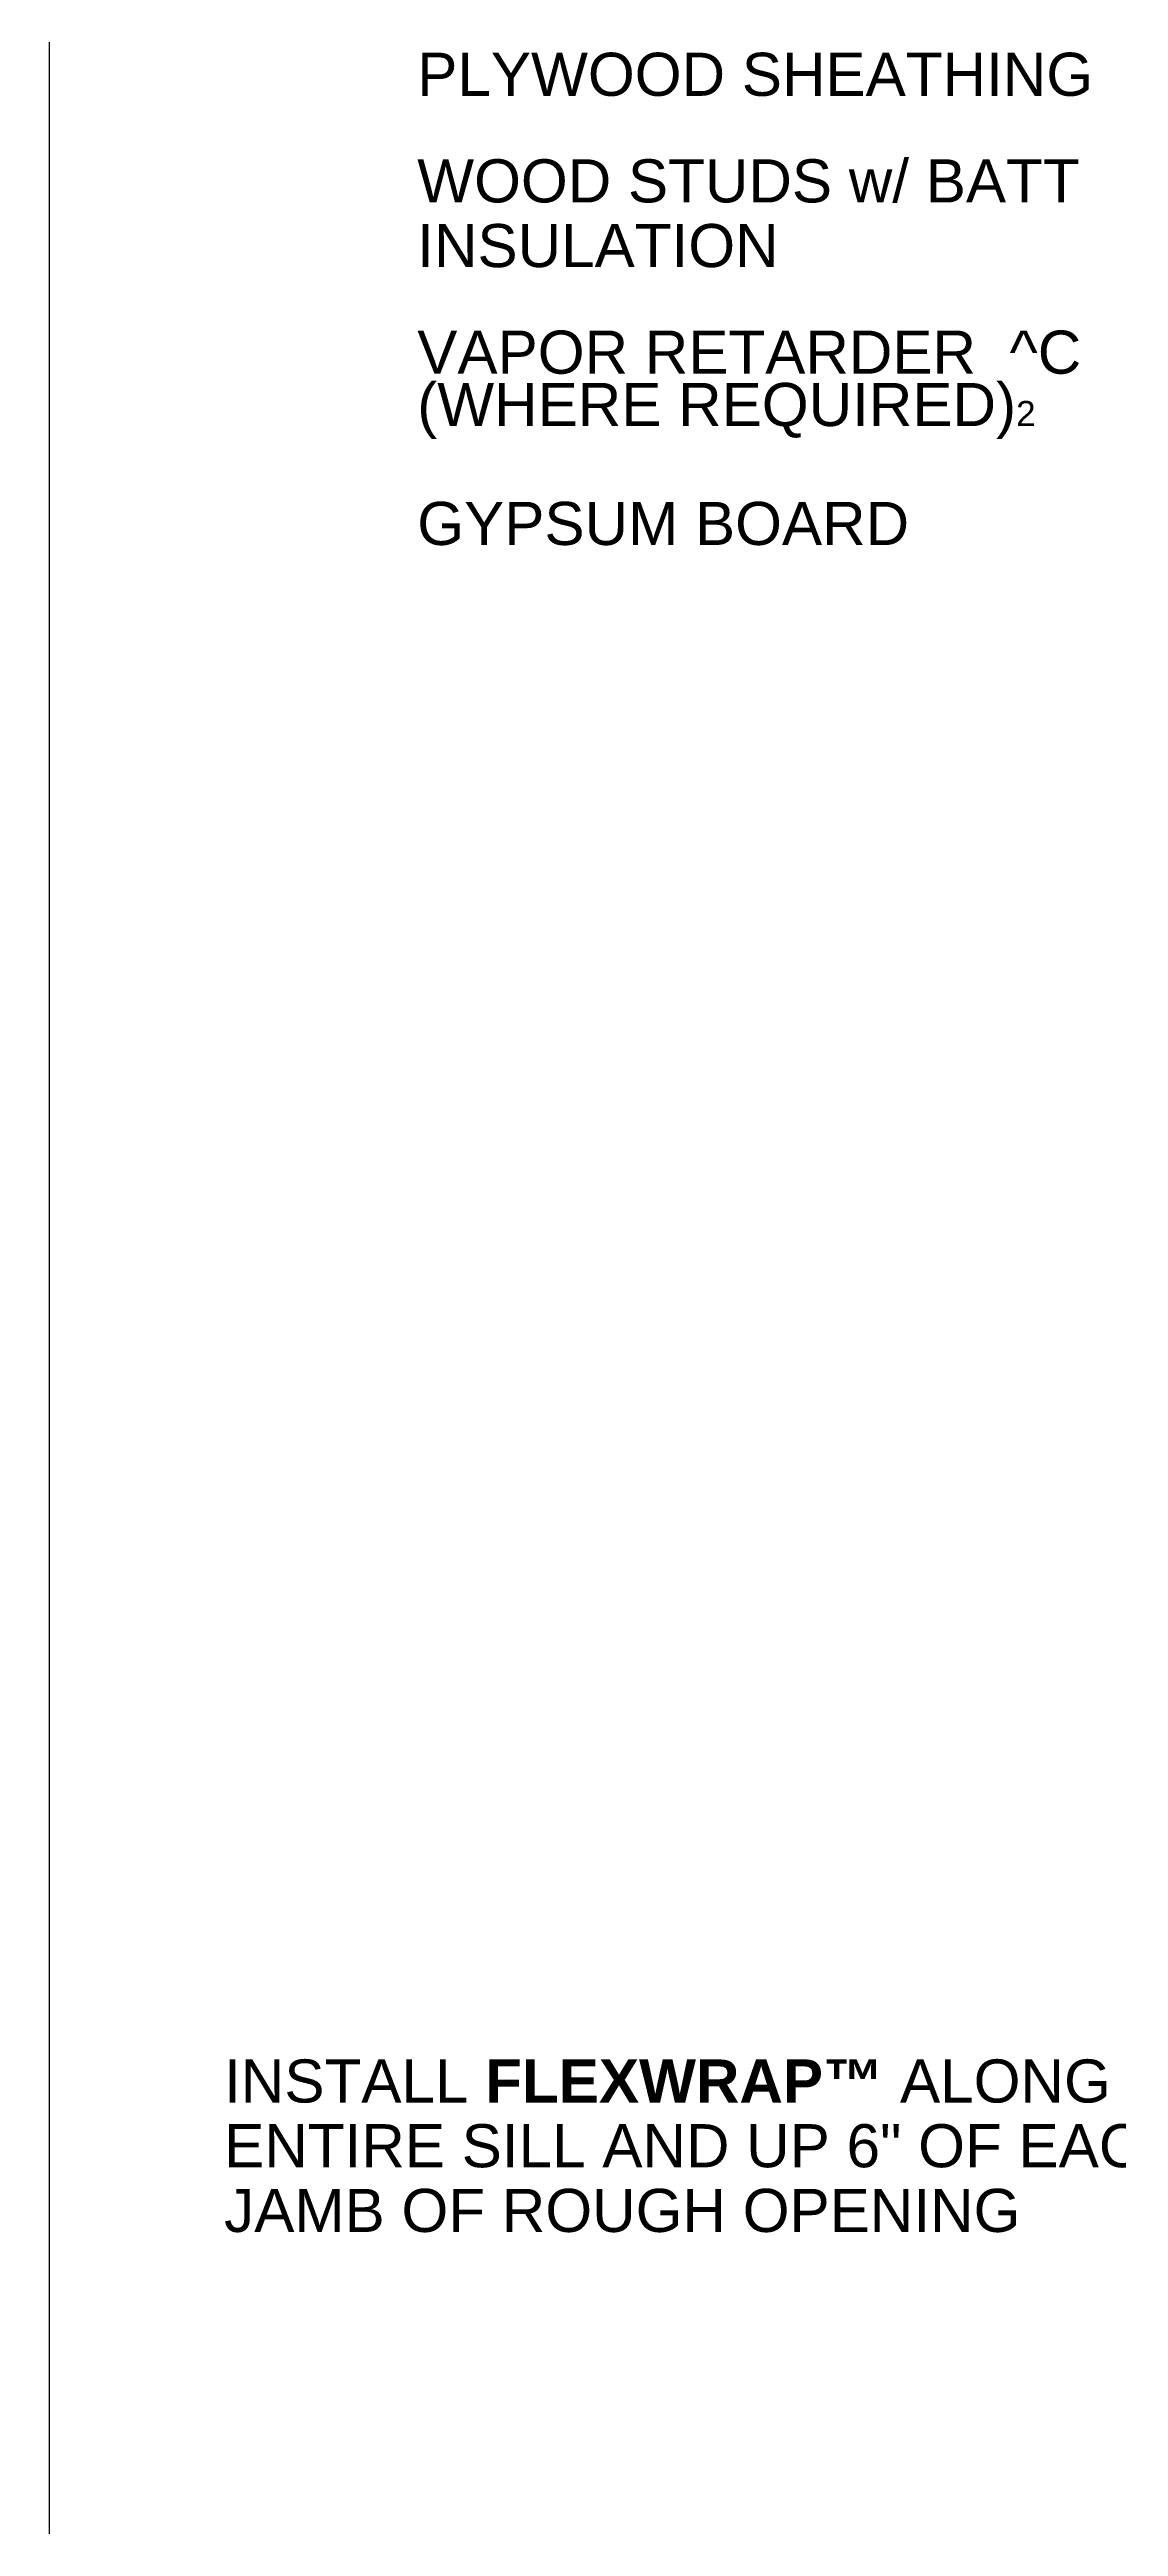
# Model space of a CAD drawing. Extents: x 26 to 593, y -763 to -3.
# Drawn here: x 26.5 to 166.9, y -587.5 to -262.1 of the extents above; entities that cross this region are included whole.
import ezdxf

# ---------------------------------------------------------------- set-up
doc = ezdxf.new("R2010")
doc.units = 0
doc.header["$MEASUREMENT"] = 0
doc.layers.add('background', color=7, linetype='Continuous', lineweight=0)
doc.layers.add('text', color=7, linetype='Continuous', lineweight=0)

# ---------------------------------------------------------------- blocks, each defined once
blk = doc.blocks.new('Block_9')
at = {"layer": 'background', "color": 250, "lineweight": 25, "true_color": 0x231f20}
blk.add_lwpolyline([(585.42, -762.78), (26.46, -762.78), (26.46, -29.1), (585.42, -29.1)], close=True, dxfattribs=at)

msp = doc.modelspace()

# ---------------------------------------------------------------- block references
at = {"layer": 'background'}
msp.add_blockref('Block_9', (0, 0), dxfattribs=at)

# ---------------------------------------------------------------- texts
at = {"layer": 'text', "char_height": 0.2, "attachment_point": 7}
for s, insert in [('\\C250;\\c2105123;\\FArial|b0|i0|c1;\\H5.664000;\\W1.000000;PLYWOOD SHEATHING', (74.77, -268.25)), ('\\C250;\\c2105123;\\FArial|b0|i0|c1;\\H5.664000;\\W1.000000;WOOD STUDS w/ BATT ', (74.77, -282.25)), ('\\C250;\\c2105123;\\FArial|b0|i0|c1;\\H5.664000;\\W1.000000;INSULATION', (74.77, -290.75)), ('\\C250;\\c2105123;\\FArial|b0|i0|c1;\\H5.664000;\\W1.000000;VAPOR RETARDER  ^C', (74.77, -304.75)), ('\\C250;\\c2105123;\\FArial|b0|i0|c1;\\H5.664000;\\W1.000000;(WHERE REQUIRED)\\H3.302112;2', (74.77, -313.25)), ('\\C250;\\c2105123;\\FArial|b0|i0|c1;\\H5.664000;\\W1.000000;GYPSUM BOARD', (74.77, -327.25)), ('\\C250;\\c2105123;\\FArial|b0|i0|c1;\\H5.664000;\\W1.000000;INSTALL \\C240;\\c4339695;\\FArial Bold|b1|i0|c1;FLEXWRAP™ \\C250;\\c2105123;\\FArial|b0|i0|c1;ALONG ', (49.4, -531.85)), ('\\C250;\\c2105123;\\FArial|b0|i0|c1;\\H5.664000;\\W1.000000;ENTIRE SILL AND UP 6" OF EACH ', (49.4, -540.35)), ('\\C250;\\c2105123;\\FArial|b0|i0|c1;\\H5.664000;\\W1.000000;JAMB OF ROUGH OPENING', (49.4, -548.85))]:
    msp.add_mtext(s, dxfattribs=dict(at, insert=insert))

doc.saveas('drawing.dxf')
